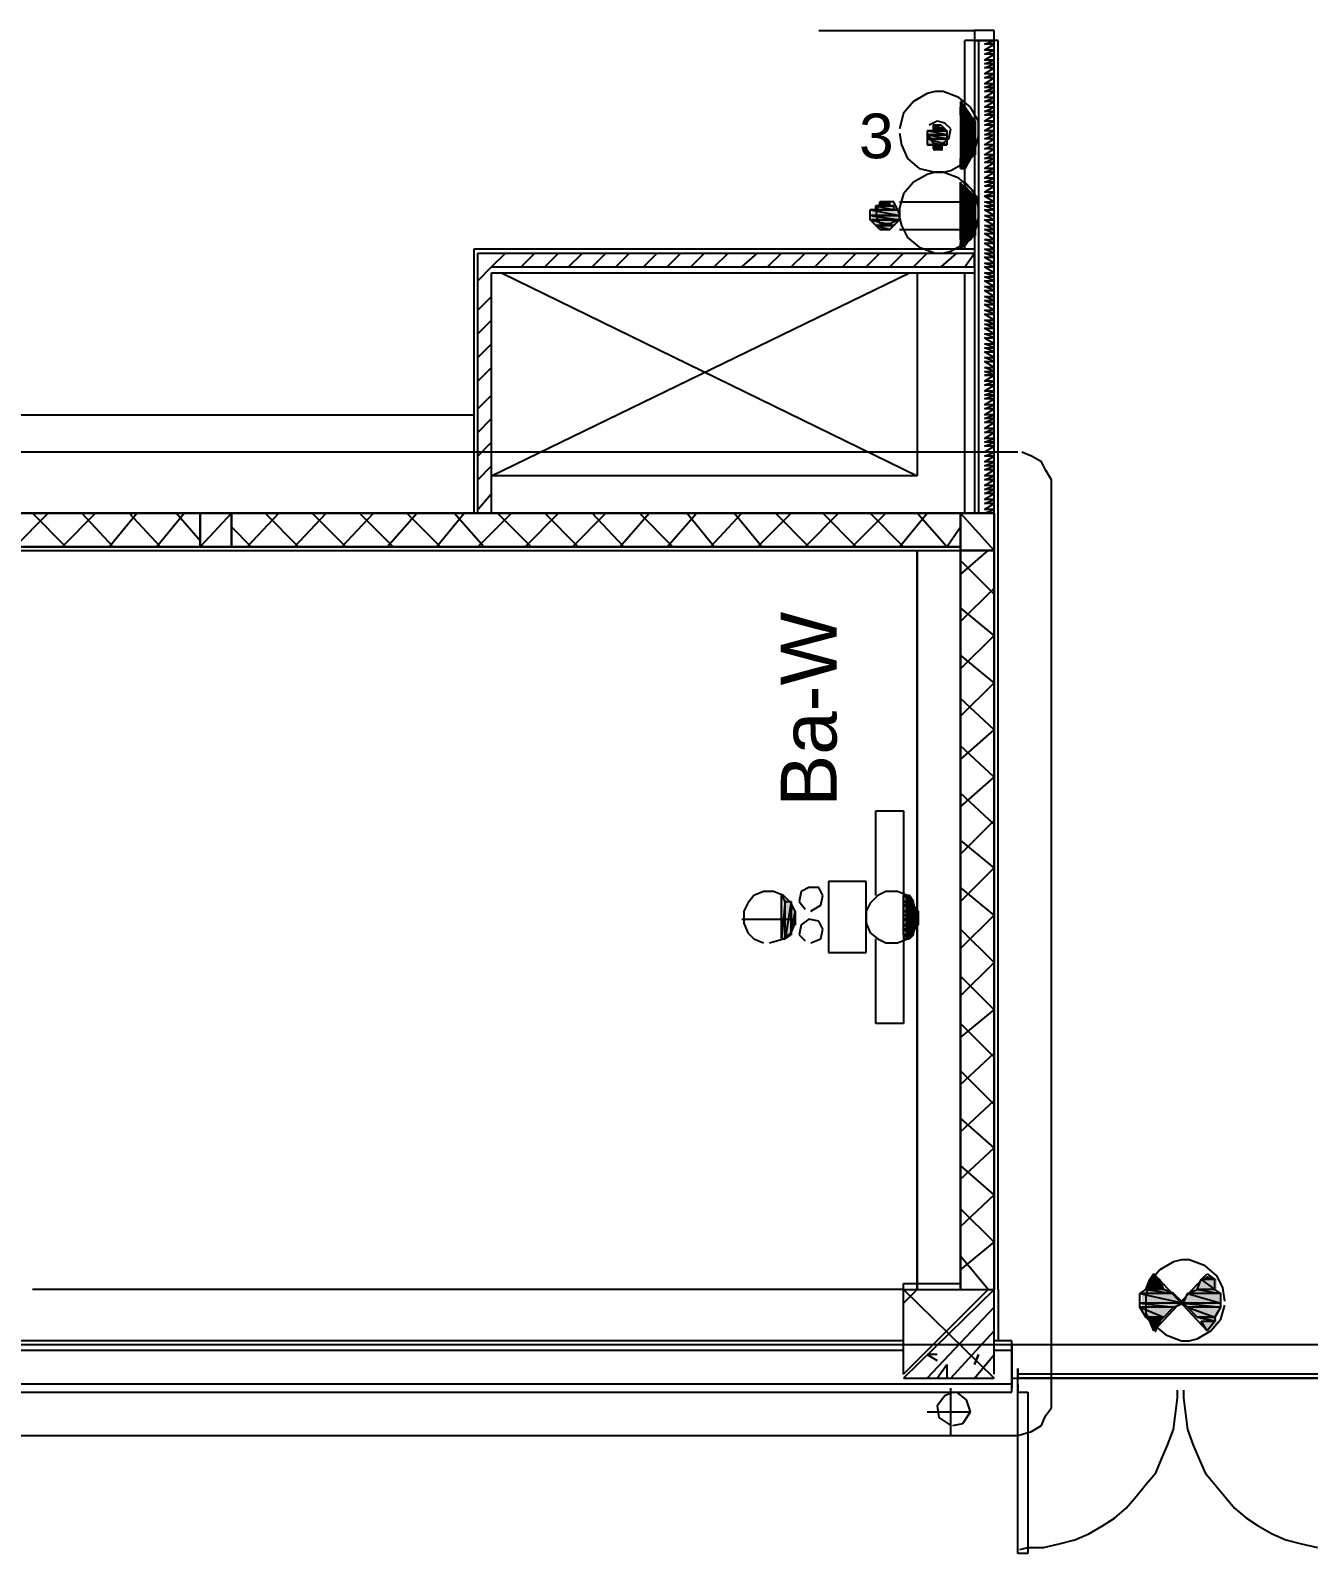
# Model space of a CAD drawing. Header units: millimetres. Extents: x 5 to 415, y 48 to 251.
# Drawn here: x 96.48 to 107.92, y 69.81 to 83.45 of the extents above; entities that cross this region are included whole.
import ezdxf

# ---------------------------------------------------------------- set-up
doc = ezdxf.new("R2010")
doc.units = ezdxf.units.MM
for name, color, linetype in [('H', 7, 'Continuous'), ('P', 7, 'Continuous'), ('T', 7, 'Continuous')]:
    doc.layers.add(name, color=color, linetype=linetype)

msp = doc.modelspace()

# ---------------------------------------------------------------- hatches: boundary and pattern name
at = {"layer": 'H', "linetype": 'Continuous'}
for points in [[(104.898, 82.673), (104.81, 82.762), (104.81, 82.815), (104.863, 82.762), (104.898, 82.673)], [(104.81, 82.673), (104.81, 82.762), (104.898, 82.673), (104.81, 82.673)], [(104.81, 82.638), (104.81, 82.673), (104.898, 82.673), (104.951, 82.638), (104.81, 82.638)], [(104.81, 82.585), (104.81, 82.638), (104.951, 82.638), (104.951, 82.585), (104.81, 82.585)], [(104.51, 82.515), (104.51, 82.55), (104.687, 82.55), (104.687, 82.515), (104.51, 82.515)], [(104.51, 82.462), (104.51, 82.515), (104.687, 82.515), (104.687, 82.462), (104.51, 82.462)], [(104.563, 82.55), (104.563, 82.585), (104.652, 82.585), (104.687, 82.55), (104.563, 82.55)], [(104.81, 82.515), (104.81, 82.585), (104.951, 82.585), (104.951, 82.515), (104.81, 82.515)], [(104.81, 82.462), (104.81, 82.515), (104.951, 82.515), (104.951, 82.462), (104.81, 82.462)], [(104.51, 82.427), (104.51, 82.462), (104.687, 82.462), (104.687, 82.427), (104.51, 82.427)], [(104.563, 82.374), (104.563, 82.427), (104.652, 82.427), (104.652, 82.374), (104.563, 82.374)], [(104.81, 82.374), (104.81, 82.462), (104.951, 82.462), (104.951, 82.374), (104.81, 82.374)], [(104.81, 82.338), (104.81, 82.374), (104.951, 82.374), (104.951, 82.338), (104.81, 82.338)], [(104.81, 82.303), (104.81, 82.338), (104.951, 82.338), (104.898, 82.303), (104.81, 82.303)], [(104.81, 82.215), (104.81, 82.303), (104.898, 82.303), (104.863, 82.215), (104.81, 82.215)], [(104.81, 82.038), (104.81, 82.091), (104.863, 82.038), (104.81, 82.038)], [(104.81, 82.003), (104.81, 82.038), (104.863, 82.038), (104.898, 82.003), (104.81, 82.003)], [(104.81, 81.968), (104.81, 82.003), (104.898, 82.003), (104.951, 81.968), (104.81, 81.968)], [(104.81, 81.88), (104.81, 81.968), (104.951, 81.968), (104.951, 81.88), (104.81, 81.88)], [(104.017, 81.792), (104.017, 81.827), (104.263, 81.827), (104.263, 81.792), (104.017, 81.792)], [(104.052, 81.827), (104.052, 81.88), (104.228, 81.88), (104.228, 81.827), (104.052, 81.827)], [(104.087, 81.88), (104.087, 81.915), (104.175, 81.915), (104.175, 81.88), (104.087, 81.88)], [(104.81, 81.827), (104.81, 81.88), (104.951, 81.88), (104.951, 81.827), (104.81, 81.827)], [(104.81, 81.756), (104.81, 81.827), (104.951, 81.827), (104.951, 81.756), (104.81, 81.756)], [(104.017, 81.756), (104.017, 81.792), (104.263, 81.792), (104.263, 81.756), (104.017, 81.756)], [(104.052, 81.703), (104.017, 81.756), (104.263, 81.756), (104.228, 81.703), (104.052, 81.703)], [(104.087, 81.668), (104.052, 81.703), (104.228, 81.703), (104.175, 81.668), (104.087, 81.668)], [(104.81, 81.703), (104.81, 81.756), (104.951, 81.756), (104.951, 81.703), (104.81, 81.703)], [(104.81, 81.615), (104.81, 81.703), (104.951, 81.703), (104.951, 81.615), (104.81, 81.615)], [(104.81, 81.58), (104.81, 81.615), (104.951, 81.615), (104.898, 81.58), (104.81, 81.58)], [(104.81, 81.492), (104.81, 81.58), (104.863, 81.527), (104.81, 81.492)], [(104.863, 81.527), (104.81, 81.58), (104.898, 81.58), (104.863, 81.527)], [(103.205, 75.318), (103.205, 75.688), (103.258, 75.653), (103.258, 75.318), (103.205, 75.318)], [(104.316, 75.653), (104.316, 75.688), (104.352, 75.688), (104.387, 75.653), (104.316, 75.653)], [(103.258, 75.318), (103.258, 75.653), (103.293, 75.653), (103.293, 75.353), (103.258, 75.318)], [(103.293, 75.406), (103.293, 75.618), (103.329, 75.565), (103.329, 75.442), (103.293, 75.406)], [(104.316, 75.618), (104.316, 75.653), (104.387, 75.653), (104.387, 75.618), (104.316, 75.618)], [(104.316, 75.565), (104.316, 75.618), (104.387, 75.618), (104.44, 75.565), (104.316, 75.565)], [(104.316, 75.53), (104.316, 75.565), (104.44, 75.565), (104.44, 75.53), (104.316, 75.53)], [(104.316, 75.477), (104.316, 75.53), (104.44, 75.53), (104.44, 75.477), (104.316, 75.477)], [(104.316, 75.442), (104.316, 75.477), (104.44, 75.477), (104.44, 75.442), (104.316, 75.442)], [(104.316, 75.406), (104.316, 75.442), (104.44, 75.442), (104.387, 75.406), (104.316, 75.406)], [(104.316, 75.353), (104.316, 75.406), (104.387, 75.406), (104.387, 75.353), (104.316, 75.353)], [(104.316, 75.318), (104.316, 75.353), (104.352, 75.318), (104.316, 75.318)], [(104.352, 75.318), (104.316, 75.353), (104.387, 75.353), (104.352, 75.318)], [(106.468, 72.178), (106.504, 72.267), (106.592, 72.267), (106.627, 72.178), (106.468, 72.178)], [(106.504, 72.267), (106.557, 72.302), (106.592, 72.267), (106.504, 72.267)], [(106.927, 72.178), (106.98, 72.267), (107.103, 72.267), (107.103, 72.178), (106.927, 72.178)], [(106.98, 72.267), (107.015, 72.302), (107.103, 72.267), (106.98, 72.267)], [(106.433, 72.143), (106.468, 72.178), (106.627, 72.178), (106.715, 72.143), (106.433, 72.143)], [(106.433, 72.055), (106.433, 72.143), (106.715, 72.143), (106.803, 72.055), (106.433, 72.055)], [(106.803, 72.055), (106.856, 72.143), (107.139, 72.143), (107.139, 72.055), (106.803, 72.055)], [(106.856, 72.143), (106.927, 72.178), (107.103, 72.178), (107.139, 72.143), (106.856, 72.143)], [(106.433, 72.002), (106.433, 72.055), (106.803, 72.055), (106.715, 72.002), (106.433, 72.002)], [(106.468, 71.931), (106.433, 72.002), (106.715, 72.002), (106.627, 71.931), (106.468, 71.931)], [(106.856, 72.002), (106.803, 72.055), (107.139, 72.055), (107.139, 72.002), (106.856, 72.002)], [(106.927, 71.931), (106.856, 72.002), (107.139, 72.002), (107.103, 71.931), (106.927, 71.931)], [(106.504, 71.878), (106.468, 71.931), (106.627, 71.931), (106.592, 71.878), (106.504, 71.878)], [(106.557, 71.79), (106.504, 71.878), (106.592, 71.878), (106.557, 71.79)], [(107.015, 71.79), (106.98, 71.878), (106.927, 71.931), (107.103, 71.878), (107.015, 71.79)], [(107.103, 71.878), (106.927, 71.931), (107.103, 71.931), (107.103, 71.878)]]:
    msp.add_hatch(color=256, dxfattribs=at).paths.add_polyline_path(points)

# ---------------------------------------------------------------- linework, layer by layer
at = {"layer": 'P'}
for points in [[(103.54, 83.45), (104.934, 83.45)], [(103.54, 83.45), (104.934, 83.45)], [(105.11, 83.45), (104.934, 83.45)], [(104.934, 83.45), (104.934, 83.361)], [(105.11, 83.361), (105.11, 83.45)], [(104.846, 81.492), (104.846, 83.361)], [(104.934, 83.361), (104.846, 83.361)], [(104.934, 83.361), (104.934, 79.128)], [(104.934, 83.361), (105.11, 83.361)], [(105.145, 83.361), (104.934, 83.361)], [(104.969, 83.361), (104.969, 79.128)], [(104.969, 83.361), (105.11, 83.361)], [(104.969, 83.361), (105.11, 83.361)], [(105.022, 83.326), (105.11, 83.361)], [(105.11, 83.361), (105.022, 83.361)], [(105.022, 83.273), (105.11, 83.326)], [(105.11, 83.326), (105.022, 83.326)], [(105.11, 79.128), (105.11, 83.361)], [(105.145, 79.128), (105.145, 83.361)], [(105.022, 83.238), (105.11, 83.273)], [(105.11, 83.273), (105.022, 83.273)], [(105.022, 83.185), (105.11, 83.238)], [(105.11, 83.238), (105.022, 83.238)], [(105.022, 83.15), (105.11, 83.185)], [(105.11, 83.185), (105.022, 83.185)], [(105.022, 83.114), (105.11, 83.15)], [(105.11, 83.15), (105.022, 83.15)], [(105.022, 83.062), (105.11, 83.114)], [(105.11, 83.114), (105.022, 83.114)], [(105.022, 83.026), (105.11, 83.062)], [(105.11, 83.062), (105.022, 83.062)], [(104.581, 82.903), (104.51, 82.885)], [(104.652, 82.903), (104.581, 82.903)], [(104.793, 82.85), (104.652, 82.903)], [(105.022, 82.973), (105.11, 83.026)], [(105.11, 83.026), (105.022, 83.026)], [(105.022, 82.938), (105.11, 82.973)], [(105.11, 82.973), (105.022, 82.973)], [(105.022, 82.903), (105.11, 82.938)], [(105.11, 82.938), (105.022, 82.938)], [(105.022, 82.85), (105.11, 82.903)], [(105.11, 82.903), (105.022, 82.903)], [(104.387, 82.815), (104.299, 82.709)], [(104.51, 82.885), (104.387, 82.815)], [(104.898, 82.762), (104.793, 82.85)], [(104.846, 82.762), (104.81, 82.815)], [(104.81, 82.815), (104.846, 82.762)], [(104.81, 82.815), (104.81, 82.215)], [(105.022, 82.815), (105.11, 82.85)], [(105.11, 82.85), (105.022, 82.85)], [(105.022, 82.762), (105.11, 82.815)], [(105.11, 82.815), (105.022, 82.815)], [(104.299, 82.709), (104.263, 82.568)], [(104.599, 82.638), (104.528, 82.603)], [(104.669, 82.621), (104.599, 82.638)], [(104.846, 82.762), (104.81, 82.762)], [(104.81, 82.762), (104.898, 82.691)], [(104.81, 82.691), (104.81, 82.762)], [(104.81, 82.762), (104.898, 82.691)], [(104.934, 82.638), (104.81, 82.691)], [(104.81, 82.691), (104.81, 82.638)], [(104.934, 82.638), (104.81, 82.691)], [(104.81, 82.691), (104.898, 82.691)], [(104.898, 82.691), (104.81, 82.691)], [(104.934, 82.603), (104.81, 82.638)], [(104.81, 82.638), (104.81, 82.603)], [(104.934, 82.603), (104.81, 82.638)], [(104.81, 82.638), (104.934, 82.638)], [(104.81, 82.638), (104.934, 82.638)], [(104.898, 82.691), (104.846, 82.762)], [(104.969, 82.638), (104.898, 82.762)], [(104.898, 82.691), (104.934, 82.638)], [(104.934, 82.638), (104.934, 82.603)], [(104.969, 82.568), (104.969, 82.638)], [(105.022, 82.726), (105.11, 82.762)], [(105.11, 82.762), (105.022, 82.762)], [(105.022, 82.691), (105.11, 82.726)], [(105.11, 82.726), (105.022, 82.726)], [(105.022, 82.638), (105.11, 82.691)], [(105.11, 82.691), (105.022, 82.691)], [(105.022, 82.603), (105.11, 82.638)], [(105.11, 82.638), (105.022, 82.638)], [(104.263, 82.532), (104.281, 82.427)], [(104.687, 82.515), (104.51, 82.55)], [(104.51, 82.55), (104.51, 82.515)], [(104.687, 82.515), (104.51, 82.55)], [(104.51, 82.55), (104.687, 82.55)], [(104.51, 82.55), (104.687, 82.55)], [(104.687, 82.55), (104.51, 82.55)], [(104.51, 82.55), (104.51, 82.55)], [(104.687, 82.55), (104.51, 82.55)], [(104.51, 82.55), (104.51, 82.55)], [(104.51, 82.55), (104.687, 82.55)], [(104.687, 82.55), (104.51, 82.55)], [(104.51, 82.55), (104.563, 82.55)], [(104.51, 82.532), (104.563, 82.444)], [(104.687, 82.479), (104.51, 82.515)], [(104.51, 82.515), (104.51, 82.479)], [(104.687, 82.479), (104.51, 82.515)], [(104.51, 82.515), (104.687, 82.515)], [(104.51, 82.515), (104.687, 82.515)], [(104.687, 82.515), (104.51, 82.515)], [(104.51, 82.515), (104.51, 82.515)], [(104.687, 82.515), (104.51, 82.515)], [(104.51, 82.515), (104.51, 82.515)], [(104.51, 82.515), (104.687, 82.515)], [(104.51, 82.515), (104.687, 82.515)], [(104.687, 82.55), (104.563, 82.603)], [(104.563, 82.603), (104.563, 82.55)], [(104.687, 82.55), (104.563, 82.603)], [(104.563, 82.603), (104.634, 82.603)], [(104.563, 82.603), (104.634, 82.603)], [(104.634, 82.603), (104.563, 82.603)], [(104.563, 82.603), (104.563, 82.603)], [(104.634, 82.603), (104.563, 82.603)], [(104.563, 82.603), (104.563, 82.603)], [(104.563, 82.603), (104.634, 82.603)], [(104.563, 82.603), (104.634, 82.603)], [(104.599, 82.603), (104.563, 82.603)], [(104.563, 82.55), (104.687, 82.55)], [(104.687, 82.55), (104.563, 82.55)], [(104.563, 82.55), (104.687, 82.55)], [(104.563, 82.55), (104.687, 82.55)], [(104.634, 82.603), (104.599, 82.603)], [(104.634, 82.603), (104.599, 82.603)], [(104.599, 82.603), (104.634, 82.603)], [(104.599, 82.603), (104.599, 82.603)], [(104.599, 82.603), (104.599, 82.603)], [(104.634, 82.603), (104.687, 82.55)], [(104.722, 82.568), (104.669, 82.621)], [(104.687, 82.55), (104.687, 82.515)], [(104.687, 82.515), (104.687, 82.479)], [(104.704, 82.479), (104.722, 82.568)], [(104.934, 82.515), (104.81, 82.603)], [(104.81, 82.603), (104.81, 82.515)], [(104.934, 82.515), (104.81, 82.603)], [(104.81, 82.603), (104.934, 82.603)], [(104.81, 82.603), (104.934, 82.603)], [(104.934, 82.479), (104.81, 82.515)], [(104.81, 82.515), (104.81, 82.479)], [(104.934, 82.479), (104.81, 82.515)], [(104.81, 82.515), (104.934, 82.515)], [(104.81, 82.515), (104.934, 82.515)], [(104.934, 82.603), (104.934, 82.515)], [(104.934, 82.515), (104.934, 82.479)], [(104.934, 82.374), (104.969, 82.497)], [(104.969, 82.497), (104.969, 82.568)], [(105.022, 82.55), (105.11, 82.603)], [(105.11, 82.603), (105.022, 82.603)], [(105.022, 82.515), (105.11, 82.55)], [(105.11, 82.55), (105.022, 82.55)], [(105.022, 82.479), (105.11, 82.515)], [(105.11, 82.515), (105.022, 82.515)], [(104.281, 82.427), (104.334, 82.303)], [(104.687, 82.427), (104.51, 82.479)], [(104.51, 82.479), (104.51, 82.427)], [(104.687, 82.427), (104.51, 82.479)], [(104.51, 82.479), (104.687, 82.479)], [(104.51, 82.479), (104.687, 82.479)], [(104.687, 82.479), (104.51, 82.479)], [(104.51, 82.479), (104.51, 82.479)], [(104.687, 82.479), (104.51, 82.479)], [(104.51, 82.479), (104.51, 82.479)], [(104.51, 82.479), (104.687, 82.479)], [(104.51, 82.479), (104.687, 82.479)], [(104.687, 82.479), (104.51, 82.479)], [(104.51, 82.479), (104.687, 82.479)], [(104.687, 82.479), (104.51, 82.479)], [(104.51, 82.479), (104.51, 82.479)], [(104.51, 82.479), (104.687, 82.479)], [(104.51, 82.427), (104.687, 82.427)], [(104.687, 82.427), (104.51, 82.427)], [(104.51, 82.427), (104.687, 82.427)], [(104.563, 82.427), (104.51, 82.427)], [(104.51, 82.427), (104.687, 82.427)], [(104.563, 82.444), (104.634, 82.427)], [(104.634, 82.391), (104.563, 82.427)], [(104.563, 82.427), (104.563, 82.391)], [(104.634, 82.391), (104.563, 82.427)], [(104.563, 82.427), (104.634, 82.427)], [(104.563, 82.427), (104.634, 82.427)], [(104.687, 82.427), (104.563, 82.427)], [(104.634, 82.427), (104.563, 82.427)], [(104.563, 82.427), (104.563, 82.427)], [(104.563, 82.427), (104.634, 82.427)], [(104.687, 82.427), (104.563, 82.427)], [(104.563, 82.391), (104.563, 82.391)], [(104.563, 82.391), (104.563, 82.391)], [(104.563, 82.391), (104.634, 82.391)], [(104.599, 82.391), (104.599, 82.391)], [(104.599, 82.391), (104.599, 82.391)], [(104.599, 82.391), (104.634, 82.391)], [(104.634, 82.391), (104.599, 82.391)], [(104.634, 82.427), (104.704, 82.479)], [(104.634, 82.427), (104.634, 82.391)], [(104.634, 82.427), (104.687, 82.427)], [(104.687, 82.479), (104.687, 82.427)], [(104.934, 82.391), (104.81, 82.479)], [(104.81, 82.479), (104.81, 82.391)], [(104.934, 82.391), (104.81, 82.479)], [(104.81, 82.479), (104.934, 82.479)], [(104.81, 82.479), (104.934, 82.479)], [(104.934, 82.338), (104.81, 82.391)], [(104.81, 82.391), (104.81, 82.338)], [(104.934, 82.338), (104.81, 82.391)], [(104.81, 82.391), (104.934, 82.391)], [(104.81, 82.391), (104.934, 82.391)], [(104.846, 82.268), (104.934, 82.374)], [(104.934, 82.479), (104.934, 82.391)], [(104.934, 82.391), (104.934, 82.338)], [(105.022, 82.427), (105.11, 82.479)], [(105.11, 82.479), (105.022, 82.479)], [(105.022, 82.391), (105.11, 82.427)], [(105.11, 82.427), (105.022, 82.427)], [(105.022, 82.338), (105.11, 82.391)], [(105.11, 82.391), (105.022, 82.391)], [(104.334, 82.303), (104.44, 82.215)], [(104.722, 82.197), (104.846, 82.268)], [(104.898, 82.303), (104.81, 82.338)], [(104.81, 82.338), (104.81, 82.303)], [(104.898, 82.303), (104.81, 82.338)], [(104.81, 82.338), (104.934, 82.338)], [(104.81, 82.338), (104.934, 82.338)], [(104.81, 82.215), (104.81, 82.303)], [(104.81, 82.303), (104.81, 82.215)], [(104.846, 82.215), (104.81, 82.303)], [(104.81, 82.303), (104.898, 82.303)], [(104.81, 82.303), (104.898, 82.303)], [(104.898, 82.303), (104.846, 82.215)], [(104.934, 82.338), (104.898, 82.303)], [(105.022, 82.303), (105.11, 82.338)], [(105.11, 82.338), (105.022, 82.338)], [(105.022, 82.268), (105.11, 82.303)], [(105.11, 82.303), (105.022, 82.303)], [(105.022, 82.215), (105.11, 82.268)], [(105.11, 82.268), (105.022, 82.268)], [(104.387, 82.091), (104.299, 81.986)], [(104.387, 82.091), (104.299, 81.986)], [(104.51, 82.162), (104.387, 82.091)], [(104.51, 82.162), (104.387, 82.091)], [(104.44, 82.215), (104.581, 82.18)], [(104.581, 82.18), (104.51, 82.162)], [(104.581, 82.18), (104.51, 82.162)], [(104.652, 82.18), (104.581, 82.18)], [(104.652, 82.18), (104.581, 82.18)], [(104.581, 82.18), (104.652, 82.18)], [(104.652, 82.18), (104.722, 82.197)], [(104.793, 82.127), (104.652, 82.18)], [(104.793, 82.127), (104.652, 82.18)], [(104.898, 82.038), (104.793, 82.127)], [(104.898, 82.038), (104.793, 82.127)], [(104.81, 82.215), (104.846, 82.215)], [(104.846, 82.215), (104.81, 82.215)], [(104.81, 82.091), (104.81, 82.056)], [(104.81, 82.056), (104.81, 82.091)], [(104.81, 82.091), (104.81, 81.492)], [(104.916, 82.021), (104.846, 82.091)], [(105.022, 82.18), (105.11, 82.215)], [(105.11, 82.215), (105.022, 82.215)], [(105.022, 82.127), (105.11, 82.18)], [(105.11, 82.18), (105.022, 82.18)], [(105.022, 82.091), (105.11, 82.127)], [(105.11, 82.127), (105.022, 82.127)], [(105.022, 82.056), (105.11, 82.091)], [(105.11, 82.091), (105.022, 82.091)], [(104.299, 81.986), (104.263, 81.862)], [(104.299, 81.986), (104.263, 81.862)], [(104.81, 82.056), (104.898, 82.003)], [(104.81, 82.003), (104.81, 82.056)], [(104.898, 82.003), (104.81, 82.003)], [(104.898, 82.003), (104.81, 82.003)], [(104.81, 82.003), (104.934, 81.968)], [(104.81, 82.003), (104.934, 81.968)], [(104.81, 81.968), (104.81, 82.003)], [(104.934, 81.968), (104.81, 81.968)], [(104.934, 81.968), (104.81, 81.968)], [(104.81, 81.968), (104.934, 81.88)], [(104.81, 81.968), (104.934, 81.88)], [(104.81, 81.88), (104.81, 81.968)], [(104.846, 82.056), (104.898, 82.003)], [(104.898, 82.003), (104.846, 82.056)], [(104.969, 81.933), (104.898, 82.038)], [(104.969, 81.933), (104.898, 82.038)], [(104.934, 81.968), (104.898, 82.003)], [(104.951, 81.95), (104.916, 82.021)], [(104.934, 81.88), (104.934, 81.968)], [(104.969, 81.862), (104.951, 81.95)], [(105.022, 82.003), (105.11, 82.056)], [(105.11, 82.056), (105.022, 82.056)], [(105.022, 81.968), (105.11, 82.003)], [(105.11, 82.003), (105.022, 82.003)], [(105.11, 81.915), (105.022, 81.968)], [(105.022, 81.968), (105.11, 81.968)], [(105.11, 81.968), (105.022, 81.968)], [(104.263, 81.844), (103.999, 81.844)], [(103.999, 81.844), (104.052, 81.844)], [(104.263, 81.844), (103.999, 81.844)], [(103.999, 81.844), (104.263, 81.792)], [(103.999, 81.844), (104.263, 81.792)], [(103.999, 81.792), (103.999, 81.844)], [(104.069, 81.88), (104.052, 81.792)], [(104.211, 81.88), (104.052, 81.88)], [(104.052, 81.88), (104.087, 81.88)], [(104.211, 81.88), (104.052, 81.88)], [(104.052, 81.88), (104.211, 81.88)], [(104.052, 81.88), (104.211, 81.88)], [(104.211, 81.88), (104.052, 81.88)], [(104.211, 81.88), (104.052, 81.88)], [(104.052, 81.88), (104.211, 81.844)], [(104.052, 81.88), (104.211, 81.844)], [(104.052, 81.844), (104.052, 81.88)], [(104.211, 81.844), (104.052, 81.844)], [(104.211, 81.844), (104.052, 81.844)], [(104.052, 81.844), (104.263, 81.844)], [(104.052, 81.844), (104.263, 81.844)], [(104.122, 81.915), (104.069, 81.88)], [(104.14, 81.915), (104.087, 81.915)], [(104.087, 81.915), (104.14, 81.915)], [(104.175, 81.915), (104.087, 81.915)], [(104.087, 81.915), (104.175, 81.88)], [(104.087, 81.915), (104.175, 81.88)], [(104.087, 81.88), (104.087, 81.915)], [(104.175, 81.88), (104.087, 81.88)], [(104.175, 81.88), (104.087, 81.88)], [(104.087, 81.88), (104.211, 81.88)], [(104.087, 81.88), (104.211, 81.88)], [(104.211, 81.915), (104.122, 81.915)], [(104.175, 81.915), (104.175, 81.915)], [(104.175, 81.915), (104.175, 81.915)], [(104.175, 81.88), (104.175, 81.915)], [(104.211, 81.88), (104.175, 81.88)], [(104.263, 81.809), (104.211, 81.915)], [(104.211, 81.88), (104.211, 81.88)], [(104.211, 81.88), (104.211, 81.88)], [(104.211, 81.844), (104.211, 81.88)], [(104.263, 81.844), (104.211, 81.844)], [(104.263, 81.915), (104.81, 81.915)], [(104.263, 81.862), (104.263, 81.774)], [(104.263, 81.862), (104.263, 81.774)], [(104.263, 81.792), (104.263, 81.844)], [(104.934, 81.88), (104.81, 81.88)], [(104.934, 81.88), (104.81, 81.88)], [(104.81, 81.88), (104.934, 81.844)], [(104.81, 81.88), (104.934, 81.844)], [(104.81, 81.844), (104.81, 81.88)], [(104.934, 81.844), (104.81, 81.844)], [(104.934, 81.844), (104.81, 81.844)], [(104.81, 81.844), (104.934, 81.756)], [(104.81, 81.844), (104.934, 81.756)], [(104.81, 81.756), (104.81, 81.844)], [(104.934, 81.844), (104.934, 81.88)], [(104.934, 81.756), (104.934, 81.844)], [(104.969, 81.809), (104.969, 81.933)], [(104.969, 81.809), (104.969, 81.933)], [(104.969, 81.774), (104.969, 81.862)], [(105.11, 81.88), (105.022, 81.915)], [(105.022, 81.915), (105.11, 81.915)], [(105.11, 81.844), (105.022, 81.88)], [(105.022, 81.88), (105.11, 81.88)], [(105.11, 81.792), (105.022, 81.844)], [(105.022, 81.844), (105.11, 81.844)], [(104.263, 81.792), (103.999, 81.792)], [(104.263, 81.792), (103.999, 81.792)], [(103.999, 81.792), (104.263, 81.792)], [(103.999, 81.792), (104.263, 81.792)], [(104.263, 81.792), (103.999, 81.792)], [(104.263, 81.792), (103.999, 81.792)], [(103.999, 81.792), (104.263, 81.756)], [(103.999, 81.792), (104.263, 81.756)], [(103.999, 81.756), (103.999, 81.792)], [(104.263, 81.756), (103.999, 81.756)], [(104.263, 81.756), (103.999, 81.756)], [(103.999, 81.756), (104.263, 81.756)], [(103.999, 81.756), (104.263, 81.756)], [(104.263, 81.756), (103.999, 81.756)], [(104.263, 81.756), (103.999, 81.756)], [(103.999, 81.756), (104.211, 81.703)], [(103.999, 81.756), (104.211, 81.703)], [(104.052, 81.703), (103.999, 81.756)], [(104.052, 81.792), (104.087, 81.721)], [(104.211, 81.703), (104.052, 81.703)], [(104.211, 81.703), (104.052, 81.703)], [(104.052, 81.703), (104.211, 81.703)], [(104.052, 81.703), (104.211, 81.703)], [(104.211, 81.703), (104.052, 81.703)], [(104.211, 81.703), (104.052, 81.703)], [(104.052, 81.703), (104.211, 81.703)], [(104.211, 81.703), (104.052, 81.703)], [(104.052, 81.703), (104.211, 81.703)], [(104.211, 81.703), (104.052, 81.703)], [(104.052, 81.703), (104.175, 81.668)], [(104.052, 81.703), (104.175, 81.668)], [(104.087, 81.668), (104.052, 81.703)], [(104.087, 81.721), (104.175, 81.721)], [(104.175, 81.721), (104.246, 81.756)], [(104.175, 81.668), (104.211, 81.703)], [(104.211, 81.703), (104.263, 81.756)], [(104.211, 81.703), (104.211, 81.703)], [(104.211, 81.703), (104.211, 81.703)], [(104.211, 81.703), (104.211, 81.703)], [(104.263, 81.792), (104.263, 81.792)], [(104.263, 81.792), (104.263, 81.792)], [(104.263, 81.756), (104.263, 81.792)], [(104.263, 81.774), (104.281, 81.703)], [(104.263, 81.774), (104.281, 81.703)], [(104.263, 81.756), (104.263, 81.756)], [(104.263, 81.756), (104.263, 81.756)], [(104.281, 81.703), (104.334, 81.598)], [(104.281, 81.703), (104.334, 81.598)], [(104.934, 81.756), (104.81, 81.756)], [(104.934, 81.756), (104.81, 81.756)], [(104.81, 81.756), (104.934, 81.703)], [(104.81, 81.756), (104.934, 81.703)], [(104.81, 81.703), (104.81, 81.756)], [(104.934, 81.703), (104.81, 81.703)], [(104.934, 81.703), (104.81, 81.703)], [(104.81, 81.703), (104.934, 81.633)], [(104.81, 81.703), (104.934, 81.633)], [(104.81, 81.633), (104.81, 81.703)], [(104.916, 81.615), (104.951, 81.686)], [(104.934, 81.65), (104.969, 81.774)], [(104.934, 81.65), (104.969, 81.774)], [(104.934, 81.703), (104.934, 81.756)], [(104.934, 81.633), (104.934, 81.703)], [(104.951, 81.686), (104.969, 81.774)], [(105.11, 81.756), (105.022, 81.792)], [(105.022, 81.792), (105.11, 81.792)], [(105.11, 81.703), (105.022, 81.756)], [(105.022, 81.756), (105.11, 81.756)], [(105.11, 81.668), (105.022, 81.703)], [(105.022, 81.703), (105.11, 81.703)], [(104.175, 81.668), (104.087, 81.668)], [(104.175, 81.668), (104.087, 81.668)], [(104.087, 81.668), (104.175, 81.668)], [(104.087, 81.668), (104.175, 81.668)], [(104.175, 81.668), (104.087, 81.668)], [(104.14, 81.668), (104.087, 81.668)], [(104.087, 81.668), (104.14, 81.668)], [(104.14, 81.668), (104.175, 81.668)], [(104.175, 81.668), (104.14, 81.668)], [(104.175, 81.668), (104.175, 81.668)], [(104.175, 81.668), (104.175, 81.668)], [(104.263, 81.668), (104.81, 81.668)], [(104.334, 81.598), (104.44, 81.509)], [(104.334, 81.598), (104.44, 81.509)], [(104.722, 81.474), (104.846, 81.545)], [(104.722, 81.474), (104.846, 81.545)], [(104.934, 81.633), (104.81, 81.633)], [(104.934, 81.633), (104.81, 81.633)], [(104.81, 81.633), (104.898, 81.58)], [(104.81, 81.633), (104.898, 81.58)], [(104.81, 81.58), (104.81, 81.633)], [(104.81, 81.509), (104.916, 81.615)], [(104.898, 81.58), (104.81, 81.58)], [(104.81, 81.58), (104.846, 81.545)], [(104.846, 81.545), (104.81, 81.58)], [(104.81, 81.58), (104.898, 81.58)], [(104.846, 81.545), (104.81, 81.58)], [(104.81, 81.545), (104.81, 81.492)], [(104.81, 81.492), (104.81, 81.545)], [(104.846, 81.545), (104.934, 81.65)], [(104.846, 81.545), (104.934, 81.65)], [(104.898, 81.58), (104.846, 81.545)], [(104.898, 81.58), (104.934, 81.633)], [(105.11, 81.633), (105.022, 81.668)], [(105.022, 81.668), (105.11, 81.668)], [(105.11, 81.58), (105.022, 81.633)], [(105.022, 81.633), (105.11, 81.633)], [(105.11, 81.545), (105.022, 81.58)], [(105.022, 81.58), (105.11, 81.58)], [(105.11, 81.492), (105.022, 81.545)], [(105.022, 81.545), (105.11, 81.545)], [(104.934, 81.492), (100.453, 81.492)], [(100.453, 81.492), (100.453, 80.01)], [(100.489, 81.456), (104.934, 81.456)], [(100.489, 80.01), (100.489, 81.456)], [(100.612, 81.333), (100.736, 81.456)], [(100.877, 81.333), (101, 81.456)], [(101.088, 81.333), (101.212, 81.456)], [(101.3, 81.333), (101.424, 81.456)], [(101.512, 81.333), (101.635, 81.456)], [(101.723, 81.333), (101.847, 81.456)], [(101.97, 81.333), (102.094, 81.456)], [(102.182, 81.333), (102.306, 81.456)], [(102.394, 81.333), (102.517, 81.456)], [(102.605, 81.333), (102.729, 81.456)], [(102.852, 81.333), (102.993, 81.456)], [(103.082, 81.333), (103.205, 81.456)], [(103.293, 81.333), (103.417, 81.456)], [(103.505, 81.333), (103.628, 81.456)], [(103.752, 81.333), (103.875, 81.456)], [(103.964, 81.333), (104.087, 81.456)], [(104.175, 81.333), (104.299, 81.456)], [(104.387, 81.333), (104.51, 81.456)], [(104.44, 81.509), (104.581, 81.456)], [(104.44, 81.509), (104.581, 81.456)], [(104.581, 81.456), (104.652, 81.456)], [(104.581, 81.456), (104.652, 81.456)], [(104.634, 81.333), (104.775, 81.456)], [(104.652, 81.456), (104.722, 81.474)], [(104.652, 81.456), (104.722, 81.474)], [(104.846, 81.333), (104.934, 81.456)], [(104.934, 81.333), (104.934, 81.456)], [(105.11, 81.456), (105.022, 81.492)], [(105.022, 81.492), (105.11, 81.492)], [(105.11, 81.421), (105.022, 81.456)], [(105.022, 81.456), (105.11, 81.456)], [(105.11, 81.368), (105.022, 81.421)], [(105.022, 81.421), (105.11, 81.421)], [(100.489, 81.209), (100.612, 81.333)], [(100.612, 81.333), (104.934, 81.333)], [(100.612, 79.463), (104.352, 81.28)], [(100.612, 81.28), (104.934, 81.28)], [(100.612, 80.01), (100.612, 81.28)], [(100.612, 80.01), (100.612, 81.28)], [(100.7, 81.28), (104.422, 79.463)], [(104.422, 81.28), (104.422, 79.463)], [(104.846, 79.128), (104.846, 81.28)], [(105.11, 81.333), (105.022, 81.368)], [(105.022, 81.368), (105.11, 81.368)], [(105.11, 81.28), (105.022, 81.333)], [(105.022, 81.333), (105.11, 81.333)], [(105.11, 81.245), (105.022, 81.28)], [(105.022, 81.28), (105.11, 81.28)], [(105.11, 81.209), (105.022, 81.245)], [(105.022, 81.245), (105.11, 81.245)], [(105.11, 81.157), (105.022, 81.209)], [(105.022, 81.209), (105.11, 81.209)], [(105.11, 81.121), (105.022, 81.157)], [(105.022, 81.157), (105.11, 81.157)], [(100.489, 80.945), (100.612, 81.068)], [(105.11, 81.068), (105.022, 81.121)], [(105.022, 81.121), (105.11, 81.121)], [(105.11, 81.033), (105.022, 81.068)], [(105.022, 81.068), (105.11, 81.068)], [(105.11, 80.998), (105.022, 81.033)], [(105.022, 81.033), (105.11, 81.033)], [(105.11, 80.945), (105.022, 80.998)], [(105.022, 80.998), (105.11, 80.998)], [(100.489, 80.733), (100.612, 80.857)], [(105.11, 80.91), (105.022, 80.945)], [(105.022, 80.945), (105.11, 80.945)], [(105.11, 80.857), (105.022, 80.91)], [(105.022, 80.91), (105.11, 80.91)], [(105.11, 80.821), (105.022, 80.857)], [(105.022, 80.857), (105.11, 80.857)], [(105.11, 80.786), (105.022, 80.821)], [(105.022, 80.821), (105.11, 80.821)], [(105.11, 80.733), (105.022, 80.786)], [(105.022, 80.786), (105.11, 80.786)], [(105.11, 80.698), (105.022, 80.733)], [(105.022, 80.733), (105.11, 80.733)], [(100.489, 80.522), (100.612, 80.645)], [(105.11, 80.645), (105.022, 80.698)], [(105.022, 80.698), (105.11, 80.698)], [(105.11, 80.61), (105.022, 80.645)], [(105.022, 80.645), (105.11, 80.645)], [(105.11, 80.574), (105.022, 80.61)], [(105.022, 80.61), (105.11, 80.61)], [(105.11, 80.522), (105.022, 80.574)], [(105.022, 80.574), (105.11, 80.574)], [(105.11, 80.486), (105.022, 80.522)], [(105.022, 80.522), (105.11, 80.522)], [(105.11, 80.433), (105.022, 80.486)], [(105.022, 80.486), (105.11, 80.486)], [(100.489, 80.31), (100.612, 80.433)], [(105.11, 80.398), (105.022, 80.433)], [(105.022, 80.433), (105.11, 80.433)], [(105.11, 80.363), (105.022, 80.398)], [(105.022, 80.398), (105.11, 80.398)], [(105.022, 80.31), (105.11, 80.363)], [(105.11, 80.363), (105.022, 80.363)], [(105.022, 80.363), (105.11, 80.363)], [(100.489, 80.063), (100.612, 80.186)], [(105.022, 80.275), (105.11, 80.31)], [(105.11, 80.31), (105.022, 80.31)], [(105.022, 80.222), (105.11, 80.275)], [(105.11, 80.275), (105.022, 80.275)], [(105.022, 80.186), (105.11, 80.222)], [(105.11, 80.222), (105.022, 80.222)], [(105.022, 80.151), (105.11, 80.186)], [(105.11, 80.186), (105.022, 80.186)], [(105.022, 80.098), (105.11, 80.151)], [(105.11, 80.151), (105.022, 80.151)], [(105.022, 80.063), (105.11, 80.098)], [(105.11, 80.098), (105.022, 80.098)], [(105.022, 80.01), (105.11, 80.063)], [(105.11, 80.063), (105.022, 80.063)], [(94.985, 80.01), (100.453, 80.01)], [(100.453, 80.01), (100.453, 79.128)], [(100.489, 79.128), (100.489, 80.01)], [(100.489, 79.851), (100.612, 79.975)], [(100.612, 79.128), (100.612, 80.01)], [(100.612, 79.128), (100.612, 80.01)], [(105.022, 79.975), (105.11, 80.01)], [(105.11, 80.01), (105.022, 80.01)], [(105.022, 79.939), (105.11, 79.975)], [(105.11, 79.975), (105.022, 79.975)], [(105.022, 79.887), (105.11, 79.939)], [(105.11, 79.939), (105.022, 79.939)], [(105.022, 79.851), (105.11, 79.887)], [(105.11, 79.887), (105.022, 79.887)], [(105.022, 79.798), (105.11, 79.851)], [(105.11, 79.851), (105.022, 79.851)], [(105.022, 79.763), (105.11, 79.798)], [(105.11, 79.798), (105.022, 79.798)], [(105.322, 79.675), (91.052, 79.675)], [(100.489, 79.64), (100.612, 79.763)], [(105.022, 79.728), (105.11, 79.763)], [(105.11, 79.763), (105.022, 79.763)], [(105.022, 79.675), (105.11, 79.728)], [(105.11, 79.728), (105.022, 79.728)], [(105.022, 79.64), (105.11, 79.675)], [(105.11, 79.675), (105.022, 79.675)], [(105.022, 79.587), (105.11, 79.64)], [(105.11, 79.64), (105.022, 79.64)], [(105.445, 79.64), (105.357, 79.675)], [(105.533, 79.587), (105.445, 79.64)], [(100.489, 79.428), (100.612, 79.551)], [(105.022, 79.551), (105.11, 79.587)], [(105.11, 79.587), (105.022, 79.587)], [(105.022, 79.516), (105.11, 79.551)], [(105.11, 79.551), (105.022, 79.551)], [(105.022, 79.463), (105.11, 79.516)], [(105.11, 79.516), (105.022, 79.516)], [(105.569, 79.516), (105.533, 79.587)], [(105.622, 79.428), (105.569, 79.516)], [(104.422, 79.463), (100.612, 79.463)], [(105.022, 79.428), (105.11, 79.463)], [(105.11, 79.463), (105.022, 79.463)], [(105.022, 79.375), (105.11, 79.428)], [(105.11, 79.428), (105.022, 79.428)], [(105.022, 79.34), (105.11, 79.375)], [(105.11, 79.375), (105.022, 79.375)], [(105.622, 79.34), (105.622, 79.428)], [(100.489, 79.163), (100.612, 79.304)], [(105.022, 79.304), (105.11, 79.34)], [(105.11, 79.34), (105.022, 79.34)], [(105.022, 79.252), (105.11, 79.304)], [(105.11, 79.304), (105.022, 79.304)], [(105.022, 79.216), (105.11, 79.252)], [(105.11, 79.252), (105.022, 79.252)], [(105.622, 71.208), (105.622, 79.34)], [(104.81, 79.128), (91.652, 79.128)], [(91.652, 79.128), (104.81, 79.128)], [(98.002, 79.128), (91.987, 79.128)], [(96.344, 78.828), (96.643, 79.128)], [(96.802, 78.828), (96.502, 79.128)], [(96.767, 78.828), (97.067, 79.128)], [(97.226, 78.828), (96.943, 79.128)], [(97.19, 78.828), (97.437, 79.128)], [(97.649, 78.828), (97.367, 79.128)], [(97.614, 78.828), (97.861, 79.128)], [(98.002, 78.881), (97.79, 79.128)], [(98.002, 78.828), (98.002, 79.128)], [(98.284, 79.128), (98.002, 78.828)], [(98.002, 78.828), (98.002, 79.128)], [(98.002, 79.128), (98.284, 79.128)], [(98.284, 79.128), (98.002, 79.128)], [(98.002, 79.128), (98.002, 78.828)], [(104.81, 79.128), (98.284, 79.128)], [(98.284, 79.128), (98.284, 78.828)], [(98.284, 79.128), (98.284, 78.828)], [(98.284, 78.828), (98.284, 79.128)], [(98.425, 78.828), (98.707, 79.128)], [(98.884, 78.828), (98.584, 79.128)], [(98.848, 78.828), (99.131, 79.128)], [(99.307, 78.828), (99.007, 79.128)], [(99.272, 78.828), (99.554, 79.128)], [(99.73, 78.828), (99.43, 79.128)], [(99.677, 78.828), (99.942, 79.128)], [(100.154, 78.828), (99.854, 79.128)], [(100.118, 78.828), (100.365, 79.128)], [(100.542, 78.828), (100.277, 79.128)], [(100.489, 78.828), (100.789, 79.128)], [(100.612, 79.128), (100.489, 79.128)], [(100.965, 78.828), (100.665, 79.128)], [(100.912, 78.828), (101.212, 79.128)], [(101.388, 78.828), (101.088, 79.128)], [(101.335, 78.828), (101.635, 79.128)], [(101.794, 78.828), (101.512, 79.128)], [(101.759, 78.828), (102.023, 79.128)], [(102.235, 78.828), (101.935, 79.128)], [(102.182, 78.828), (102.447, 79.128)], [(102.605, 78.828), (102.358, 79.128)], [(102.57, 78.828), (102.852, 79.128)], [(103.029, 78.828), (102.782, 79.128)], [(102.993, 78.828), (103.293, 79.128)], [(103.452, 78.828), (103.152, 79.128)], [(103.417, 78.828), (103.717, 79.128)], [(103.875, 78.828), (103.576, 79.128)], [(103.84, 78.828), (104.14, 79.128)], [(104.299, 78.828), (103.999, 79.128)], [(104.263, 78.828), (104.51, 79.128)], [(104.687, 78.828), (104.422, 79.128)], [(104.81, 78.828), (104.81, 79.128)], [(105.11, 78.793), (104.81, 79.128)], [(104.81, 79.128), (105.11, 79.128)], [(104.81, 78.793), (104.81, 79.128)], [(105.11, 79.128), (104.81, 79.128)], [(104.81, 79.128), (104.81, 78.793)], [(104.969, 79.128), (105.11, 79.128)], [(105.022, 79.163), (105.11, 79.216)], [(105.11, 79.216), (105.022, 79.216)], [(105.022, 79.128), (105.11, 79.163)], [(105.11, 79.163), (105.022, 79.163)], [(105.11, 79.128), (105.022, 79.128)], [(105.11, 79.128), (105.11, 78.793)], [(105.11, 78.793), (105.11, 79.128)], [(105.11, 79.128), (105.11, 72.178)], [(105.145, 72.178), (105.145, 79.128)], [(98.46, 78.828), (98.284, 79.005)], [(104.687, 78.828), (104.81, 79.005)], [(104.81, 78.828), (91.934, 78.828)], [(91.987, 78.828), (98.002, 78.828)], [(98.284, 78.828), (98.002, 78.828)], [(98.002, 78.828), (98.284, 78.828)], [(98.284, 78.828), (104.81, 78.828)], [(104.81, 72.178), (104.81, 78.828)], [(104.81, 78.828), (104.81, 72.178)], [(91.934, 78.793), (104.81, 78.793)], [(104.422, 78.793), (104.422, 72.178)], [(104.422, 72.178), (104.422, 78.793)], [(104.81, 78.581), (105.057, 78.793)], [(105.11, 78.793), (104.81, 78.793)], [(104.81, 78.793), (104.81, 72.178)], [(105.11, 78.793), (104.81, 78.793)], [(104.81, 78.793), (105.11, 78.793)], [(105.11, 78.405), (104.81, 78.705)], [(105.11, 72.178), (105.11, 78.793)], [(104.81, 78.158), (105.11, 78.458)], [(105.11, 78.034), (104.81, 78.281)], [(104.81, 77.735), (105.11, 78.034)], [(105.11, 77.611), (104.81, 77.858)], [(104.81, 77.311), (105.11, 77.611)], [(105.11, 77.188), (104.81, 77.47)], [(104.81, 76.923), (105.11, 77.188)], [(105.11, 76.764), (104.81, 77.047)], [(104.81, 76.5), (105.11, 76.764)], [(105.11, 76.341), (104.81, 76.623)], [(104.052, 75.706), (104.052, 76.465)], [(104.052, 76.465), (104.299, 76.465)], [(104.299, 76.465), (104.299, 75.706)], [(104.81, 76.077), (105.11, 76.376)], [(105.11, 75.953), (104.81, 76.2)], [(104.81, 75.653), (105.11, 75.953)], [(103.628, 75.83), (103.628, 75.195)], [(103.964, 75.83), (103.628, 75.83)], [(103.964, 75.195), (103.964, 75.83)], [(102.958, 75.706), (102.905, 75.636)], [(102.958, 75.706), (102.905, 75.636)], [(103.046, 75.741), (102.958, 75.706)], [(103.046, 75.741), (102.958, 75.706)], [(103.135, 75.741), (103.046, 75.741)], [(103.135, 75.741), (103.046, 75.741)], [(103.223, 75.706), (103.135, 75.741)], [(103.223, 75.706), (103.135, 75.741)], [(103.205, 75.318), (103.205, 75.706)], [(103.205, 75.706), (103.24, 75.653)], [(103.293, 75.636), (103.223, 75.706)], [(103.293, 75.636), (103.223, 75.706)], [(103.382, 75.741), (103.364, 75.653)], [(103.452, 75.777), (103.382, 75.741)], [(103.54, 75.777), (103.452, 75.777)], [(103.576, 75.706), (103.54, 75.777)], [(103.558, 75.618), (103.576, 75.706)], [(104.069, 75.706), (103.999, 75.636)], [(104.14, 75.741), (104.069, 75.706)], [(104.246, 75.741), (104.14, 75.741)], [(104.334, 75.706), (104.246, 75.741)], [(104.299, 75.706), (104.352, 75.706)], [(104.352, 75.706), (104.299, 75.706)], [(104.299, 75.706), (104.387, 75.653)], [(104.299, 75.653), (104.299, 75.706)], [(104.299, 75.706), (104.299, 75.318)], [(104.387, 75.636), (104.334, 75.706)], [(104.352, 75.706), (104.387, 75.653)], [(104.387, 75.653), (104.352, 75.706)], [(105.11, 75.53), (104.81, 75.777)], [(102.905, 75.636), (102.87, 75.565)], [(102.905, 75.636), (102.87, 75.565)], [(102.87, 75.565), (102.87, 75.459)], [(102.87, 75.565), (102.87, 75.459)], [(103.24, 75.653), (103.205, 75.318)], [(103.24, 75.653), (103.205, 75.318)], [(103.293, 75.653), (103.24, 75.318)], [(103.293, 75.653), (103.24, 75.318)], [(103.24, 75.318), (103.24, 75.653)], [(103.24, 75.653), (103.293, 75.653)], [(103.24, 75.318), (103.24, 75.653)], [(103.293, 75.353), (103.293, 75.653)], [(103.293, 75.653), (103.293, 75.618)], [(103.293, 75.353), (103.293, 75.653)], [(103.329, 75.565), (103.293, 75.636)], [(103.329, 75.565), (103.293, 75.636)], [(103.293, 75.406), (103.293, 75.618)], [(103.293, 75.618), (103.329, 75.565)], [(103.293, 75.406), (103.293, 75.618)], [(103.293, 75.618), (103.293, 75.353)], [(103.293, 75.618), (103.293, 75.353)], [(103.329, 75.565), (103.293, 75.406)], [(103.329, 75.565), (103.293, 75.406)], [(103.329, 75.459), (103.329, 75.565)], [(103.329, 75.459), (103.329, 75.565)], [(103.329, 75.442), (103.329, 75.565)], [(103.329, 75.565), (103.329, 75.53)], [(103.329, 75.442), (103.329, 75.565)], [(103.364, 75.653), (103.417, 75.583)], [(103.47, 75.565), (103.558, 75.618)], [(103.999, 75.636), (103.964, 75.565)], [(103.964, 75.565), (103.964, 75.459)], [(104.387, 75.653), (104.299, 75.653)], [(104.387, 75.653), (104.299, 75.653)], [(104.299, 75.653), (104.387, 75.618)], [(104.299, 75.653), (104.387, 75.618)], [(104.299, 75.618), (104.299, 75.653)], [(104.387, 75.618), (104.299, 75.618)], [(104.387, 75.618), (104.299, 75.618)], [(104.299, 75.618), (104.422, 75.565)], [(104.299, 75.618), (104.422, 75.565)], [(104.299, 75.565), (104.299, 75.618)], [(104.422, 75.565), (104.299, 75.565)], [(104.422, 75.565), (104.299, 75.565)], [(104.299, 75.565), (104.422, 75.53)], [(104.299, 75.565), (104.422, 75.53)], [(104.299, 75.53), (104.299, 75.565)], [(104.387, 75.618), (104.387, 75.653)], [(104.422, 75.512), (104.387, 75.636)], [(104.422, 75.565), (104.387, 75.618)], [(104.422, 75.53), (104.422, 75.565)], [(102.852, 75.494), (103.329, 75.494)], [(102.87, 75.459), (102.905, 75.371)], [(102.87, 75.459), (102.905, 75.371)], [(103.293, 75.371), (103.329, 75.459)], [(103.293, 75.371), (103.329, 75.459)], [(103.293, 75.406), (103.329, 75.442)], [(103.293, 75.353), (103.293, 75.406)], [(103.329, 75.53), (103.329, 75.442)], [(103.329, 75.494), (103.329, 75.442)], [(103.329, 75.442), (103.329, 75.494)], [(103.382, 75.442), (103.364, 75.353)], [(103.452, 75.494), (103.382, 75.442)], [(103.54, 75.477), (103.452, 75.494)], [(103.576, 75.406), (103.54, 75.477)], [(103.558, 75.318), (103.576, 75.406)], [(103.964, 75.459), (103.999, 75.371)], [(104.422, 75.53), (104.299, 75.53)], [(104.422, 75.53), (104.299, 75.53)], [(104.299, 75.53), (104.422, 75.494)], [(104.299, 75.53), (104.422, 75.494)], [(104.299, 75.494), (104.299, 75.53)], [(104.422, 75.494), (104.299, 75.494)], [(104.422, 75.494), (104.299, 75.494)], [(104.299, 75.494), (104.422, 75.442)], [(104.299, 75.494), (104.422, 75.442)], [(104.299, 75.442), (104.299, 75.494)], [(104.422, 75.442), (104.299, 75.442)], [(104.422, 75.442), (104.299, 75.442)], [(104.299, 75.442), (104.387, 75.406)], [(104.299, 75.442), (104.387, 75.406)], [(104.299, 75.406), (104.299, 75.442)], [(104.387, 75.406), (104.299, 75.406)], [(104.387, 75.406), (104.299, 75.406)], [(104.299, 75.406), (104.387, 75.353)], [(104.299, 75.406), (104.387, 75.353)], [(104.299, 75.353), (104.299, 75.406)], [(104.387, 75.371), (104.422, 75.459)], [(104.387, 75.406), (104.422, 75.442)], [(104.387, 75.353), (104.387, 75.406)], [(104.422, 75.494), (104.422, 75.53)], [(104.422, 75.442), (104.422, 75.494)], [(104.81, 75.23), (105.11, 75.53)], [(105.11, 75.106), (104.81, 75.406)], [(102.905, 75.371), (102.958, 75.318)], [(102.905, 75.371), (102.958, 75.318)], [(102.958, 75.318), (103.046, 75.283)], [(102.958, 75.318), (103.046, 75.283)], [(103.099, 75.283), (103.223, 75.318)], [(103.099, 75.283), (103.223, 75.318)], [(103.205, 75.318), (103.24, 75.318)], [(103.223, 75.318), (103.293, 75.371)], [(103.223, 75.318), (103.293, 75.371)], [(103.24, 75.318), (103.293, 75.353)], [(103.364, 75.353), (103.417, 75.3)], [(103.47, 75.283), (103.558, 75.318)], [(103.999, 75.371), (104.069, 75.318)], [(104.052, 74.56), (104.052, 75.318)], [(104.069, 75.318), (104.14, 75.283)], [(104.14, 75.283), (104.246, 75.283)], [(104.246, 75.283), (104.334, 75.318)], [(104.387, 75.353), (104.299, 75.353)], [(104.352, 75.318), (104.299, 75.353)], [(104.299, 75.353), (104.352, 75.318)], [(104.299, 75.353), (104.387, 75.353)], [(104.352, 75.318), (104.299, 75.353)], [(104.352, 75.318), (104.299, 75.318)], [(104.299, 75.318), (104.352, 75.318)], [(104.299, 75.318), (104.299, 74.56)], [(104.334, 75.318), (104.387, 75.371)], [(104.387, 75.353), (104.352, 75.318)], [(103.628, 75.195), (103.964, 75.195)], [(104.81, 74.807), (105.11, 75.106)], [(105.11, 74.683), (104.81, 74.983)], [(104.81, 74.436), (105.11, 74.683)], [(104.299, 74.56), (104.052, 74.56)], [(105.11, 74.26), (104.81, 74.56)], [(104.81, 74.013), (105.11, 74.295)], [(105.11, 73.836), (104.81, 74.136)], [(104.81, 73.589), (105.11, 73.872)], [(105.11, 73.448), (104.81, 73.713)], [(104.81, 73.166), (105.11, 73.448)], [(105.11, 73.025), (104.81, 73.29)], [(104.81, 72.743), (105.11, 73.025)], [(105.11, 72.602), (104.81, 72.902)], [(104.81, 72.355), (105.11, 72.602)], [(105.057, 72.178), (104.81, 72.478)], [(106.715, 72.425), (106.592, 72.355)], [(106.786, 72.443), (106.715, 72.425)], [(106.856, 72.443), (106.786, 72.443)], [(106.998, 72.39), (106.856, 72.443)], [(106.468, 72.178), (106.504, 72.267)], [(106.592, 72.355), (106.504, 72.249)], [(106.539, 72.319), (106.504, 72.267)], [(106.504, 72.267), (106.539, 72.319)], [(106.592, 72.267), (106.504, 72.267)], [(106.504, 72.267), (106.627, 72.178)], [(106.504, 72.267), (106.627, 72.178)], [(107.015, 71.808), (106.539, 72.319)], [(106.539, 71.808), (107.015, 72.319)], [(106.627, 72.178), (106.592, 72.267)], [(106.927, 72.178), (106.962, 72.267)], [(106.962, 72.267), (107.015, 72.319)], [(107.086, 72.267), (106.962, 72.267)], [(107.086, 72.267), (106.962, 72.267)], [(106.962, 72.267), (107.086, 72.178)], [(106.962, 72.267), (107.086, 72.178)], [(107.103, 72.302), (106.998, 72.39)], [(107.015, 72.319), (107.086, 72.267)], [(107.086, 72.178), (107.086, 72.267)], [(107.156, 72.196), (107.103, 72.302)], [(104.299, 72.178), (96.502, 72.178)], [(104.299, 71.72), (104.299, 72.231)], [(104.299, 72.231), (104.81, 72.231)], [(104.299, 71.42), (105.057, 72.178)], [(104.299, 72.055), (104.422, 72.178)], [(104.299, 72.178), (105.11, 72.178)], [(104.299, 71.42), (104.299, 72.178)], [(105.11, 72.178), (104.299, 71.385)], [(104.299, 72.178), (105.11, 71.385)], [(105.11, 71.42), (105.11, 72.178)], [(105.145, 72.178), (105.145, 71.72)], [(106.415, 72.143), (106.468, 72.178)], [(106.715, 72.143), (106.415, 72.143)], [(106.715, 72.143), (106.415, 72.143)], [(106.415, 72.143), (106.803, 72.055)], [(106.415, 72.143), (106.803, 72.055)], [(106.415, 72.055), (106.415, 72.143)], [(106.504, 72.249), (106.468, 72.125)], [(106.627, 72.178), (106.468, 72.178)], [(106.627, 72.178), (106.468, 72.178)], [(106.468, 72.178), (106.715, 72.143)], [(106.468, 72.178), (106.715, 72.143)], [(106.715, 72.143), (106.627, 72.178)], [(106.803, 72.055), (106.715, 72.143)], [(106.803, 72.055), (106.839, 72.143)], [(106.839, 72.143), (106.927, 72.178)], [(107.139, 72.143), (106.839, 72.143)], [(107.139, 72.143), (106.839, 72.143)], [(106.839, 72.143), (107.139, 72.055)], [(106.839, 72.143), (107.139, 72.055)], [(107.086, 72.178), (106.927, 72.178)], [(107.086, 72.178), (106.927, 72.178)], [(106.927, 72.178), (107.139, 72.143)], [(106.927, 72.178), (107.139, 72.143)], [(107.139, 72.143), (107.086, 72.178)], [(107.139, 72.055), (107.139, 72.143)], [(107.174, 72.073), (107.156, 72.196)], [(104.51, 71.385), (105.11, 72.02)], [(106.803, 72.055), (106.415, 72.055)], [(106.803, 72.055), (106.415, 72.055)], [(106.415, 72.055), (106.715, 72.02)], [(106.415, 72.055), (106.715, 72.02)], [(106.415, 72.02), (106.415, 72.055)], [(106.715, 72.02), (106.415, 72.02)], [(106.715, 72.02), (106.415, 72.02)], [(106.415, 72.02), (106.627, 71.931)], [(106.415, 72.02), (106.627, 71.931)], [(106.468, 71.931), (106.415, 72.02)], [(106.468, 72.125), (106.468, 72.037)], [(106.468, 72.037), (106.468, 71.967)], [(106.627, 71.931), (106.715, 72.02)], [(106.715, 72.02), (106.803, 72.055)], [(107.139, 72.055), (106.803, 72.055)], [(107.139, 72.055), (106.803, 72.055)], [(106.803, 72.055), (107.139, 72.02)], [(106.803, 72.055), (107.139, 72.02)], [(106.839, 72.02), (106.803, 72.055)], [(107.139, 72.02), (106.839, 72.02)], [(107.139, 72.02), (106.839, 72.02)], [(106.839, 72.02), (107.086, 71.931)], [(106.839, 72.02), (107.086, 71.931)], [(106.927, 71.931), (106.839, 72.02)], [(107.086, 71.931), (107.139, 72.02)], [(107.139, 72.02), (107.139, 72.055)], [(107.139, 71.914), (107.174, 72.037)], [(106.468, 71.967), (106.539, 71.861)], [(106.627, 71.931), (106.468, 71.931)], [(106.627, 71.931), (106.468, 71.931)], [(106.468, 71.931), (106.592, 71.896)], [(106.468, 71.931), (106.592, 71.896)], [(106.504, 71.896), (106.468, 71.931)], [(106.504, 71.896), (106.592, 71.896)], [(106.539, 71.808), (106.504, 71.896)], [(106.592, 71.896), (106.504, 71.896)], [(106.592, 71.896), (106.539, 71.808)], [(106.539, 71.861), (106.645, 71.773)], [(106.592, 71.896), (106.627, 71.931)], [(107.086, 71.931), (106.927, 71.931)], [(106.927, 71.931), (107.086, 71.896)], [(107.086, 71.896), (106.927, 71.931)], [(106.927, 71.931), (107.086, 71.931)], [(107.086, 71.896), (106.927, 71.931)], [(106.962, 71.896), (107.086, 71.896)], [(107.015, 71.808), (106.962, 71.896)], [(107.086, 71.896), (107.015, 71.808)], [(107.05, 71.808), (107.139, 71.914)], [(107.086, 71.931), (107.086, 71.896)], [(104.722, 71.385), (105.11, 71.808)], [(106.645, 71.773), (106.786, 71.72)], [(106.856, 71.72), (106.927, 71.737)], [(106.927, 71.737), (107.05, 71.808)], [(393.982, 71.684), (38.858, 71.684)], [(104.299, 71.72), (95.25, 71.72)], [(104.299, 71.632), (95.25, 71.632)], [(104.599, 71.596), (104.51, 71.596)], [(104.51, 71.596), (104.599, 71.543)], [(104.934, 71.385), (105.11, 71.596)], [(104.969, 71.596), (104.934, 71.508)], [(104.934, 71.508), (104.969, 71.596)], [(105.269, 71.72), (105.11, 71.72)], [(105.269, 71.632), (105.11, 71.632)], [(105.269, 71.261), (105.269, 71.72)], [(105.269, 71.684), (105.269, 71.296)], [(105.269, 71.296), (105.269, 71.684)], [(105.269, 71.684), (105.269, 71.296)], [(105.269, 71.684), (105.269, 71.296)], [(105.269, 71.684), (105.269, 71.296)], [(106.786, 71.72), (106.856, 71.72)], [(104.599, 71.385), (104.687, 71.508)], [(104.687, 71.508), (104.687, 71.385)], [(105.269, 71.473), (105.269, 71.296)], [(105.322, 71.296), (105.322, 71.473)], [(105.322, 71.473), (105.322, 71.385)], [(105.322, 71.385), (105.322, 71.473)], [(105.269, 71.332), (95.25, 71.332)], [(104.299, 71.385), (105.11, 71.385)], [(105.269, 71.385), (108.232, 71.385)], [(108.197, 71.42), (105.322, 71.42)], [(108.197, 71.385), (105.322, 71.385)], [(105.322, 71.261), (105.322, 71.332)], [(105.322, 71.332), (105.322, 71.261)], [(95.25, 71.261), (105.269, 71.261)], [(104.669, 71.226), (104.599, 71.138)], [(104.74, 71.261), (104.669, 71.226)], [(104.722, 70.873), (104.722, 71.296)], [(104.863, 71.191), (104.775, 71.261)], [(104.898, 71.085), (104.863, 71.191)], [(105.322, 69.815), (105.322, 71.261)], [(105.322, 71.261), (105.41, 71.261)], [(105.41, 71.261), (105.41, 69.815)], [(105.622, 71.12), (105.622, 71.208)], [(106.733, 71.067), (106.751, 71.208)], [(106.751, 71.208), (106.751, 71.279)], [(106.803, 71.279), (106.803, 71.208)], [(106.803, 71.208), (106.821, 71.067)], [(104.51, 71.085), (104.898, 71.085)], [(104.599, 71.138), (104.616, 71.032)], [(104.828, 70.979), (104.898, 71.085)], [(105.533, 70.961), (105.569, 71.049)], [(105.569, 71.049), (105.622, 71.12)], [(106.715, 70.926), (106.733, 71.067)], [(106.821, 71.067), (106.839, 70.926)], [(104.616, 71.032), (104.722, 70.961)], [(104.74, 70.961), (104.828, 70.979)], [(105.322, 70.873), (105.445, 70.908)], [(105.445, 70.908), (105.533, 70.961)], [(106.662, 70.785), (106.715, 70.926)], [(106.839, 70.926), (106.892, 70.785)], [(91.052, 70.873), (105.322, 70.873)], [(106.609, 70.661), (106.662, 70.785)], [(106.892, 70.785), (106.945, 70.661)], [(106.557, 70.538), (106.609, 70.661)], [(106.945, 70.661), (106.998, 70.538)], [(106.468, 70.432), (106.557, 70.538)], [(106.998, 70.538), (107.086, 70.432)], [(106.38, 70.326), (106.468, 70.432)], [(107.086, 70.432), (107.174, 70.326)], [(106.292, 70.22), (106.38, 70.326)], [(107.174, 70.326), (107.262, 70.22)], [(106.08, 70.062), (106.186, 70.132)], [(106.186, 70.132), (106.292, 70.22)], [(107.262, 70.22), (107.368, 70.132)], [(107.368, 70.132), (107.474, 70.062)], [(105.833, 69.938), (105.957, 69.991)], [(105.957, 69.991), (106.08, 70.062)], [(107.474, 70.062), (107.597, 69.991)], [(107.597, 69.991), (107.721, 69.938)], [(105.41, 69.815), (105.322, 69.815)], [(105.339, 69.85), (105.41, 69.868)], [(105.41, 69.868), (105.551, 69.868)], [(105.551, 69.868), (105.692, 69.903)], [(105.692, 69.903), (105.833, 69.938)], [(107.721, 69.938), (107.862, 69.903)], [(107.862, 69.903), (108.003, 69.868)]]:
    msp.add_lwpolyline(points, dxfattribs=at)

# ---------------------------------------------------------------- texts
at = {"layer": 'T', "insert": (103.9, 82.3), "char_height": 0.4, "attachment_point": 7}
msp.add_mtext('{\\fArial|b0|i0|c0|p18;3}', dxfattribs=at)
at = {"layer": 'T', "insert": (103.2, 76.5), "char_height": 0.5, "attachment_point": 1, "rotation": 90}
msp.add_mtext('{\\fArial|b0|i0|c0|p18;Ba-W}', dxfattribs=at)

doc.saveas('drawing.dxf')
